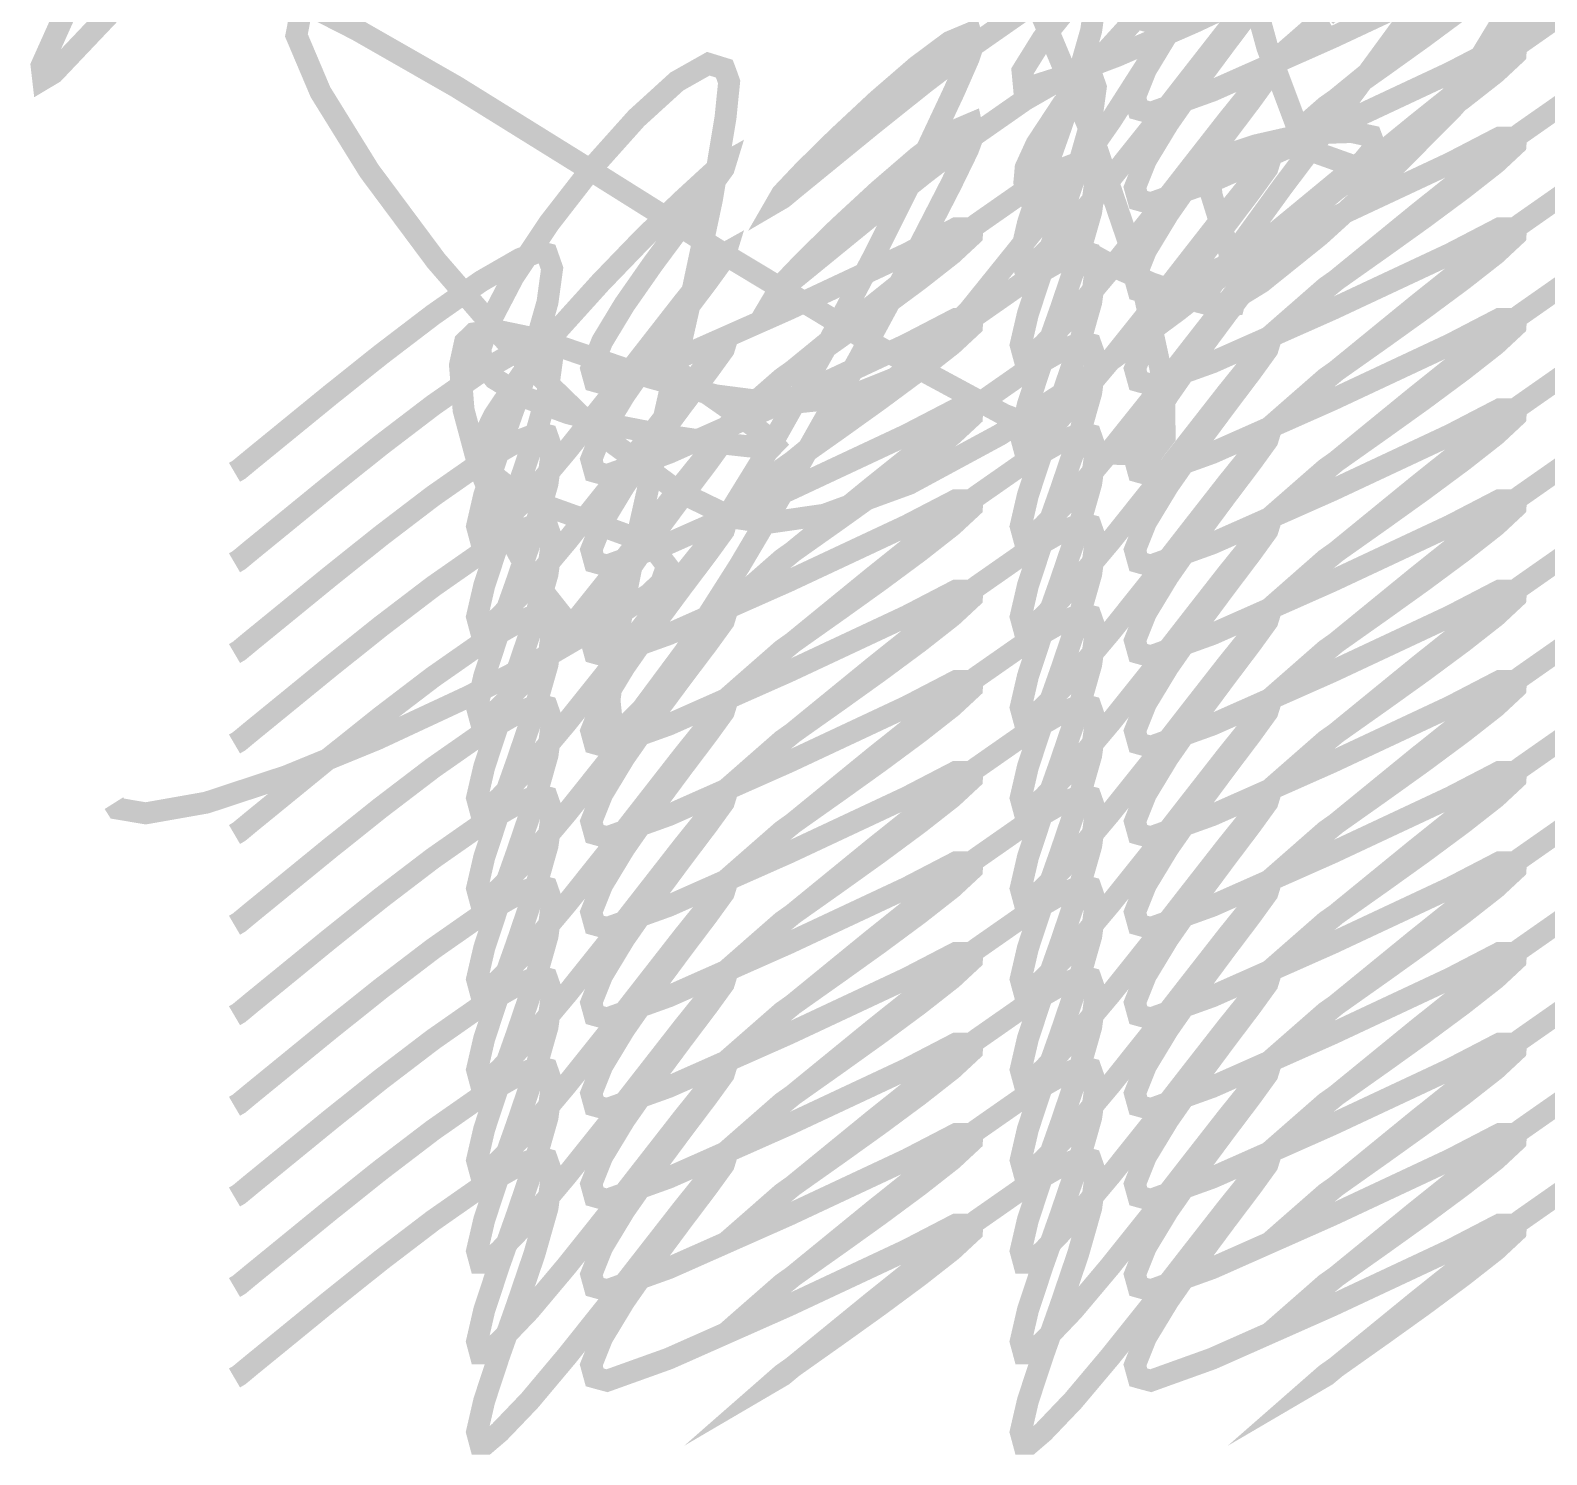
# Model space of a CAD drawing. Extents: x 0.5 to 10.7, y 0.3 to 10.6.
# Drawn here: x 9.008 to 9.968, y 0.466 to 1.369 of the extents above; entities that cross this region are included whole.
import ezdxf

# ---------------------------------------------------------------- set-up
doc = ezdxf.new("R2010")
doc.units = 0
doc.layers.get('0').update_dxf_attribs({"linetype": 'CONTINUOUS'})

msp = doc.modelspace()

# ---------------------------------------------------------------- linework, layer by layer
at = {"color": 0, "const_width": 0.013889}
for points in [[(9.76297, 1.46192), (9.79144, 1.35818), (9.80968, 1.30952), (9.81999, 1.29666), (9.82487, 1.29058), (9.85092, 1.2813), (9.88542, 1.30018), (9.92156, 1.34391), (9.95742, 1.4031)], [(9.08464, 1.40756), (9.03928, 1.35975), (9.02246, 1.34201), (9.01585, 1.33805), (9.01585, 1.33805), (9.01486, 1.34657), (9.02951, 1.37923)], [(9.8285, 1.3782), (9.82596, 1.37598), (9.82596, 1.37598), (9.82883, 1.37766)], [(9.63894, 1.40126), (9.68083, 1.30149), (9.71126, 1.2124), (9.72607, 1.14361), (9.7264, 1.11133), (9.72125, 1.1046), (9.71767, 1.09993), (9.6875, 1.1008), (9.62478, 1.12538), (9.54281, 1.16965), (9.45117, 1.22483), (9.35954, 1.28233), (9.2775, 1.33333), (9.21485, 1.36919), (9.18875, 1.38249)], [(9.79949, 1.39974), (9.74511, 1.37413), (9.69618, 1.35276), (9.65847, 1.33854), (9.64268, 1.3335), (9.63792, 1.33431), (9.63715, 1.33447), (9.63633, 1.34321), (9.64903, 1.36361), (9.67182, 1.39176)], [(9.74658, 1.39313), (9.72857, 1.3673), (9.71451, 1.34408), (9.70757, 1.32671), (9.70975, 1.31885), (9.7111, 1.31847), (9.71761, 1.31673), (9.75657, 1.33073), (9.83268, 1.36448), (9.90744, 1.39953)], [(9.8999, 1.40294), (9.84819, 1.3323), (9.80117, 1.27002), (9.76671, 1.22249), (9.75331, 1.20296), (9.75276, 1.19613), (9.75271, 1.19569), (9.76183, 1.19341), (9.7876, 1.20926), (9.82443, 1.23888), (9.86669, 1.27729), (9.90881, 1.31977), (9.9451, 1.36138), (9.96994, 1.39725)], [(9.68278, 1.39031), (9.67985, 1.36887), (9.6716, 1.33984), (9.66049, 1.30713), (9.64903, 1.27479), (9.63976, 1.24669), (9.63519, 1.22694), (9.63721, 1.21946), (9.63792, 1.21946), (9.64079, 1.21946), (9.64953, 1.22694), (9.6684, 1.24669), (9.69206, 1.27479), (9.71789, 1.30713), (9.74333, 1.33984), (9.766, 1.36887), (9.78326, 1.39031)], [(9.7111, 1.37598), (9.71761, 1.37424), (9.75657, 1.38824)], [(9.91525, 1.38314), (9.89008, 1.36448), (9.86458, 1.34619), (9.84272, 1.33073), (9.8285, 1.32069), (9.82596, 1.31847), (9.82596, 1.31847), (9.82883, 1.32015), (9.83675, 1.32671), (9.85801, 1.34408), (9.88644, 1.3673), (9.91878, 1.39313)], [(9.17925, 1.38086), (9.17632, 1.36578), (9.19157, 1.32981), (9.22244, 1.27995), (9.26481, 1.22298), (9.3144, 1.16569), (9.36697, 1.11464), (9.41829, 1.07671), (9.45231, 1.06022), (9.46419, 1.05848), (9.47542, 1.05686), (9.51069, 1.06196), (9.56446, 1.08154), (9.62201, 1.11268), (9.68007, 1.15093), (9.73519, 1.19168), (9.78396, 1.23041), (9.82303, 1.26264), (9.84239, 1.27865), (9.84901, 1.28375), (9.85206, 1.28613), (9.85965, 1.29525), (9.85715, 1.30192), (9.84494, 1.30452), (9.82644, 1.30393), (9.80501, 1.30084), (9.78401, 1.29606), (9.76699, 1.29037), (9.759, 1.28657), (9.75722, 1.28456), (9.75461, 1.28168), (9.75612, 1.26454), (9.7654, 1.2347), (9.77349, 1.20747), (9.77018, 1.1951), (9.76888, 1.19499), (9.766, 1.19482), (9.75738, 1.1964), (9.73947, 1.20112), (9.71767, 1.20882), (9.69444, 1.21908), (9.67236, 1.23139), (9.65392, 1.24544), (9.6416, 1.26069), (9.63753, 1.27289), (9.63792, 1.2768), (9.63835, 1.28196), (9.64518, 1.29688), (9.66206, 1.32254), (9.68539, 1.35135), (9.71218, 1.38091)], [(9.73785, 1.38292), (9.69249, 1.31196), (9.64649, 1.24604), (9.60254, 1.19146), (9.57428, 1.16238), (9.56358, 1.15446), (9.55528, 1.14838), (9.52567, 1.1365), (9.48438, 1.13216), (9.44189, 1.13764), (9.40033, 1.14893), (9.36182, 1.16222), (9.3285, 1.17345), (9.30257, 1.17882), (9.28879, 1.17692), (9.28614, 1.17432), (9.28315, 1.17144), (9.27994, 1.15679), (9.28222, 1.12836), (9.2915, 1.09364), (9.30615, 1.05713), (9.32465, 1.02338), (9.34549, 0.996963), (9.36708, 0.982368), (9.38379, 0.981825), (9.38792, 0.984158), (9.39486, 0.988172), (9.41183, 1.00716), (9.442, 1.0491), (9.47575, 1.1039), (9.51036, 1.16547), (9.54318, 1.22781), (9.57161, 1.28478), (9.59299, 1.3303), (9.60215, 1.35118), (9.6046, 1.35834), (9.60519, 1.36024), (9.60331, 1.36713), (9.59022, 1.36165), (9.56928, 1.34603), (9.54432, 1.32444), (9.51921, 1.301), (9.49778, 1.27989), (9.48394, 1.26525), (9.48156, 1.26112), (9.48156, 1.26112), (9.48443, 1.2628), (9.49235, 1.26937), (9.51361, 1.28673), (9.54204, 1.30995), (9.57437, 1.33577), (9.60736, 1.36095), (9.63781, 1.38222)], [(9.78131, 1.38222), (9.76525, 1.36095), (9.74658, 1.33577), (9.72857, 1.30995), (9.71451, 1.28673), (9.70757, 1.26937), (9.70975, 1.2615), (9.7111, 1.26112), (9.71761, 1.25939), (9.75657, 1.27338), (9.83268, 1.30713), (9.90744, 1.34218), (9.93858, 1.35834), (9.949, 1.35834), (9.949, 1.35834), (9.94868, 1.3539), (9.93614, 1.34218), (9.91525, 1.32579), (9.89008, 1.30713), (9.86458, 1.28885), (9.84272, 1.27338), (9.8285, 1.26335), (9.82596, 1.26112), (9.82596, 1.26112), (9.82883, 1.2628), (9.83675, 1.26937), (9.85801, 1.28673), (9.88644, 1.30995), (9.91878, 1.33577), (9.95182, 1.36095), (9.98221, 1.38222)], [(9.41168, 1.16238), (9.41124, 1.16146), (9.41401, 1.15701), (9.42269, 1.14909), (9.43539, 1.13959), (9.44971, 1.12961), (9.46332, 1.12012), (9.47385, 1.11209), (9.47894, 1.10655), (9.47689, 1.10444), (9.47624, 1.10444), (9.47288, 1.10444), (9.46289, 1.10531), (9.44, 1.10786), (9.41097, 1.1122), (9.37924, 1.11833), (9.34814, 1.12641), (9.32124, 1.13634), (9.30181, 1.14822), (9.29389, 1.15848), (9.29346, 1.16211), (9.29286, 1.1671), (9.29818, 1.18283), (9.31369, 1.21257), (9.33664, 1.24702), (9.36376, 1.28196), (9.39176, 1.31326), (9.41738, 1.33659), (9.43728, 1.34782), (9.44743, 1.34467), (9.44819, 1.34267), (9.45047, 1.33632), (9.44819, 1.3138), (9.43961, 1.26199), (9.42546, 1.19542), (9.4089, 1.12229), (9.39285, 1.05062), (9.38043, 0.988607), (9.37468, 0.94439), (9.37657, 0.92665), (9.37864, 0.926107), (9.38167, 0.925293), (9.39507, 0.938368), (9.42247, 0.975261), (9.45697, 1.02951), (9.4949, 1.09364), (9.53239, 1.16027), (9.56569, 1.22195), (9.59104, 1.27132), (9.60178, 1.2934), (9.6046, 1.301), (9.60525, 1.3029), (9.60374, 1.30984), (9.59088, 1.30436), (9.56999, 1.28874), (9.54492, 1.26714), (9.51958, 1.24371), (9.49799, 1.22255), (9.484, 1.2079), (9.48156, 1.20378), (9.48156, 1.20378), (9.48443, 1.20546), (9.49235, 1.21202), (9.51361, 1.22938), (9.54204, 1.2526), (9.57437, 1.27843), (9.60736, 1.3036), (9.63781, 1.32487), (9.66233, 1.33898), (9.67437, 1.34359), (9.67779, 1.34267), (9.67953, 1.34223), (9.68278, 1.33295), (9.67985, 1.31152), (9.6716, 1.2825), (9.66049, 1.24978), (9.64903, 1.21745), (9.63976, 1.18934), (9.63519, 1.1696), (9.63721, 1.16211), (9.63792, 1.16211), (9.64079, 1.16211), (9.64953, 1.1696), (9.6684, 1.18934), (9.69206, 1.21745), (9.71789, 1.24978), (9.74333, 1.2825), (9.766, 1.31152), (9.78326, 1.33295), (9.78982, 1.34109), (9.79264, 1.34267), (9.79264, 1.34267), (9.7915, 1.33898), (9.78131, 1.32487), (9.76525, 1.3036), (9.74658, 1.27843), (9.72857, 1.2526), (9.71451, 1.22938), (9.70757, 1.21202), (9.70975, 1.20416), (9.7111, 1.20378), (9.71761, 1.20204), (9.75657, 1.21604), (9.83268, 1.24978), (9.90744, 1.28483), (9.93858, 1.301), (9.949, 1.301), (9.949, 1.301), (9.94868, 1.29655), (9.93614, 1.28483), (9.91525, 1.26845), (9.89008, 1.24978), (9.86458, 1.2315), (9.84272, 1.21604), (9.8285, 1.206), (9.82596, 1.20378), (9.82596, 1.20378), (9.82883, 1.20546), (9.83675, 1.21202), (9.85801, 1.22938), (9.88644, 1.2526), (9.91878, 1.27843), (9.95182, 1.3036), (9.98221, 1.32487)], [(9.06071, 0.879178), (9.06287, 0.87576), (9.08083, 0.872721), (9.11925, 0.879503), (9.17003, 0.896268), (9.22743, 0.91976), (9.28549, 0.946832), (9.33832, 0.974229), (9.38021, 0.998643), (9.39963, 1.01156), (9.40517, 1.01682), (9.4075, 1.01915), (9.41118, 1.02957), (9.4031, 1.04015), (9.38499, 1.04937), (9.36122, 1.05805), (9.33594, 1.06711), (9.31337, 1.07731), (9.29779, 1.08957), (9.29292, 1.10113), (9.29346, 1.1046), (9.29428, 1.10992), (9.30165, 1.12495), (9.31896, 1.15072), (9.34233, 1.17958), (9.36893, 1.20904), (9.39572, 1.23682), (9.41986, 1.26031), (9.43832, 1.27729), (9.44547, 1.28364), (9.44819, 1.28516), (9.44819, 1.28516), (9.44706, 1.28147), (9.43685, 1.26736), (9.42079, 1.24609), (9.40213, 1.22092), (9.38411, 1.1951), (9.37007, 1.17188), (9.36313, 1.15451), (9.36529, 1.14665), (9.36664, 1.14627), (9.37315, 1.14453), (9.41217, 1.15853), (9.48828, 1.19228), (9.56304, 1.22732), (9.59418, 1.24349), (9.6046, 1.24349), (9.6046, 1.24349), (9.60428, 1.23904), (9.59169, 1.22732), (9.57081, 1.21094), (9.54562, 1.19228), (9.52012, 1.17399), (9.49826, 1.15853), (9.4841, 1.14849), (9.48156, 1.14627), (9.48156, 1.14627), (9.48443, 1.14795), (9.49235, 1.15451), (9.51361, 1.17188), (9.54204, 1.1951), (9.57437, 1.22092), (9.60736, 1.24609), (9.63781, 1.26736), (9.66233, 1.28147), (9.67437, 1.28608), (9.67779, 1.28516), (9.67953, 1.28472), (9.68278, 1.27544), (9.67985, 1.25402), (9.6716, 1.22499), (9.66049, 1.19228), (9.64903, 1.15994), (9.63976, 1.13184), (9.63519, 1.11209), (9.63721, 1.1046), (9.63792, 1.1046), (9.64079, 1.1046), (9.64953, 1.11209), (9.6684, 1.13184), (9.69206, 1.15994), (9.71789, 1.19228), (9.74333, 1.22499), (9.766, 1.25402), (9.78326, 1.27544), (9.78982, 1.28358), (9.79264, 1.28516), (9.79264, 1.28516), (9.7915, 1.28147), (9.78131, 1.26736), (9.76525, 1.24609), (9.74658, 1.22092), (9.72857, 1.1951), (9.71451, 1.17188), (9.70757, 1.15451), (9.70975, 1.14665), (9.7111, 1.14627), (9.71761, 1.14453), (9.75657, 1.15853), (9.83268, 1.19228), (9.90744, 1.22732), (9.93858, 1.24349), (9.949, 1.24349), (9.949, 1.24349), (9.94868, 1.23904), (9.93614, 1.22732), (9.91525, 1.21094), (9.89008, 1.19228), (9.86458, 1.17399), (9.84272, 1.15853), (9.8285, 1.14849), (9.82596, 1.14627), (9.82596, 1.14627), (9.82883, 1.14795), (9.83675, 1.15451), (9.85801, 1.17188), (9.88644, 1.1951), (9.91878, 1.22092), (9.95182, 1.24609), (9.98221, 1.26736)], [(9.1371, 1.08887), (9.13997, 1.09055), (9.14789, 1.09711), (9.16917, 1.11448), (9.1976, 1.1377), (9.22993, 1.16352), (9.26292, 1.18869), (9.29335, 1.20996), (9.31788, 1.22407), (9.32992, 1.22868), (9.33333, 1.22776), (9.33507, 1.22732), (9.33832, 1.21804), (9.33539, 1.19662), (9.32715, 1.16759), (9.31603, 1.13487), (9.30458, 1.10254), (9.29531, 1.07444), (9.29075, 1.05469), (9.29275, 1.0472), (9.29346, 1.0472), (9.29633, 1.0472), (9.30507, 1.05469), (9.324, 1.07444), (9.3476, 1.10254), (9.37343, 1.13487), (9.39893, 1.16759), (9.42156, 1.19662), (9.43881, 1.21804), (9.44536, 1.22618), (9.44819, 1.22776), (9.44819, 1.22776), (9.44706, 1.22407), (9.43685, 1.20996), (9.42079, 1.18869), (9.40213, 1.16352), (9.38411, 1.1377), (9.37007, 1.11448), (9.36313, 1.09711), (9.36529, 1.08925), (9.36664, 1.08887), (9.37315, 1.08713), (9.41217, 1.10113), (9.48828, 1.13487), (9.56304, 1.16992), (9.59418, 1.18609), (9.6046, 1.18609), (9.6046, 1.18609), (9.60428, 1.18164), (9.59169, 1.16992), (9.57081, 1.15354), (9.54562, 1.13487), (9.52012, 1.11659), (9.49826, 1.10113), (9.4841, 1.09109), (9.48156, 1.08887), (9.48156, 1.08887), (9.48443, 1.09055), (9.49235, 1.09711), (9.51361, 1.11448), (9.54204, 1.1377), (9.57437, 1.16352), (9.60736, 1.18869), (9.63781, 1.20996), (9.66233, 1.22407), (9.67437, 1.22868), (9.67779, 1.22776), (9.67953, 1.22732), (9.68278, 1.21804), (9.67985, 1.19662), (9.6716, 1.16759), (9.66049, 1.13487), (9.64903, 1.10254), (9.63976, 1.07444), (9.63519, 1.05469), (9.63721, 1.0472), (9.63792, 1.0472), (9.64079, 1.0472), (9.64953, 1.05469), (9.6684, 1.07444), (9.69206, 1.10254), (9.71789, 1.13487), (9.74333, 1.16759), (9.766, 1.19662), (9.78326, 1.21804), (9.78982, 1.22618), (9.79264, 1.22776), (9.79264, 1.22776), (9.7915, 1.22407), (9.78131, 1.20996), (9.76525, 1.18869), (9.74658, 1.16352), (9.72857, 1.1377), (9.71451, 1.11448), (9.70757, 1.09711), (9.70975, 1.08925), (9.7111, 1.08887), (9.71761, 1.08713), (9.75657, 1.10113), (9.83268, 1.13487), (9.90744, 1.16992), (9.93858, 1.18609), (9.949, 1.18609), (9.949, 1.18609), (9.94868, 1.18164), (9.93614, 1.16992), (9.91525, 1.15354), (9.89008, 1.13487), (9.86458, 1.11659), (9.84272, 1.10113), (9.8285, 1.09109), (9.82596, 1.08887), (9.82596, 1.08887), (9.82883, 1.09055), (9.83675, 1.09711), (9.85801, 1.11448), (9.88644, 1.1377), (9.91878, 1.16352), (9.95182, 1.18869), (9.98221, 1.20996)], [(9.1371, 1.03152), (9.13997, 1.0332), (9.14789, 1.03977), (9.16917, 1.05713), (9.1976, 1.08035), (9.22993, 1.10617), (9.26292, 1.13135), (9.29335, 1.15262), (9.31788, 1.16672), (9.32992, 1.17133), (9.33333, 1.17041), (9.33507, 1.16998), (9.33832, 1.1607), (9.33539, 1.13927), (9.32715, 1.11024), (9.31603, 1.07753), (9.30458, 1.04519), (9.29531, 1.01709), (9.29075, 0.997342), (9.29275, 0.989854), (9.29346, 0.989854), (9.29633, 0.989854), (9.30507, 0.997342), (9.324, 1.01709), (9.3476, 1.04519), (9.37343, 1.07753), (9.39893, 1.11024), (9.42156, 1.13927), (9.43881, 1.1607), (9.44536, 1.16884), (9.44819, 1.17041), (9.44819, 1.17041), (9.44706, 1.16672), (9.43685, 1.15262), (9.42079, 1.13135), (9.40213, 1.10617), (9.38411, 1.08035), (9.37007, 1.05713), (9.36313, 1.03977), (9.36529, 1.0319), (9.36664, 1.03152), (9.37315, 1.02978), (9.41217, 1.04378), (9.48828, 1.07753), (9.56304, 1.11258), (9.59418, 1.12874), (9.6046, 1.12874), (9.6046, 1.12874), (9.60428, 1.12429), (9.59169, 1.11258), (9.57081, 1.09619), (9.54562, 1.07753), (9.52012, 1.05924), (9.49826, 1.04378), (9.4841, 1.03375), (9.48156, 1.03152), (9.48156, 1.03152), (9.48443, 1.0332), (9.49235, 1.03977), (9.51361, 1.05713), (9.54204, 1.08035), (9.57437, 1.10617), (9.60736, 1.13135), (9.63781, 1.15262), (9.66233, 1.16672), (9.67437, 1.17133), (9.67779, 1.17041), (9.67953, 1.16998), (9.68278, 1.1607), (9.67985, 1.13927), (9.6716, 1.11024), (9.66049, 1.07753), (9.64903, 1.04519), (9.63976, 1.01709), (9.63519, 0.997342), (9.63721, 0.989854), (9.63792, 0.989854), (9.64079, 0.989854), (9.64953, 0.997342), (9.6684, 1.01709), (9.69206, 1.04519), (9.71789, 1.07753), (9.74333, 1.11024), (9.766, 1.13927), (9.78326, 1.1607), (9.78982, 1.16884), (9.79264, 1.17041), (9.79264, 1.17041), (9.7915, 1.16672), (9.78131, 1.15262), (9.76525, 1.13135), (9.74658, 1.10617), (9.72857, 1.08035), (9.71451, 1.05713), (9.70757, 1.03977), (9.70975, 1.0319), (9.7111, 1.03152), (9.71761, 1.02978), (9.75657, 1.04378), (9.83268, 1.07753), (9.90744, 1.11258), (9.93858, 1.12874), (9.949, 1.12874), (9.949, 1.12874), (9.94868, 1.12429), (9.93614, 1.11258), (9.91525, 1.09619), (9.89008, 1.07753), (9.86458, 1.05924), (9.84272, 1.04378), (9.8285, 1.03375), (9.82596, 1.03152), (9.82596, 1.03152), (9.82883, 1.0332), (9.83675, 1.03977), (9.85801, 1.05713), (9.88644, 1.08035), (9.91878, 1.10617), (9.95182, 1.13135), (9.98221, 1.15262)], [(9.1371, 0.974012), (9.13997, 0.975694), (9.14789, 0.98226), (9.16917, 0.999621), (9.1976, 1.02284), (9.22993, 1.04867), (9.26292, 1.07384), (9.29335, 1.09511), (9.31788, 1.10921), (9.32992, 1.11382), (9.33333, 1.1129), (9.33507, 1.11247), (9.33832, 1.10319), (9.33539, 1.08176), (9.32715, 1.05273), (9.31603, 1.02002), (9.30458, 0.987685), (9.29531, 0.959581), (9.29075, 0.939833), (9.29275, 0.932346), (9.29346, 0.932346), (9.29633, 0.932346), (9.30507, 0.939833), (9.324, 0.959581), (9.3476, 0.987685), (9.37343, 1.02002), (9.39893, 1.05273), (9.42156, 1.08176), (9.43881, 1.10319), (9.44536, 1.11133), (9.44819, 1.1129), (9.44819, 1.1129), (9.44706, 1.10921), (9.43685, 1.09511), (9.42079, 1.07384), (9.40213, 1.04867), (9.38411, 1.02284), (9.37007, 0.999621), (9.36313, 0.98226), (9.36529, 0.974393), (9.36664, 0.974012), (9.37315, 0.972276), (9.41217, 0.986274), (9.48828, 1.02002), (9.56304, 1.05507), (9.59418, 1.07123), (9.6046, 1.07123), (9.6046, 1.07123), (9.60428, 1.06679), (9.59169, 1.05507), (9.57081, 1.03868), (9.54562, 1.02002), (9.52012, 1.00174), (9.49826, 0.986274), (9.4841, 0.976238), (9.48156, 0.974012), (9.48156, 0.974012), (9.48443, 0.975694), (9.49235, 0.98226), (9.51361, 0.999621), (9.54204, 1.02284), (9.57437, 1.04867), (9.60736, 1.07384), (9.63781, 1.09511), (9.66233, 1.10921), (9.67437, 1.11382), (9.67779, 1.1129), (9.67953, 1.11247), (9.68278, 1.10319), (9.67985, 1.08176), (9.6716, 1.05273), (9.66049, 1.02002), (9.64903, 0.987685), (9.63976, 0.959581), (9.63519, 0.939833), (9.63721, 0.932346), (9.63792, 0.932346), (9.64079, 0.932346), (9.64953, 0.939833), (9.6684, 0.959581), (9.69206, 0.987685), (9.71789, 1.02002), (9.74333, 1.05273), (9.766, 1.08176), (9.78326, 1.10319), (9.78982, 1.11133), (9.79264, 1.1129), (9.79264, 1.1129), (9.7915, 1.10921), (9.78131, 1.09511), (9.76525, 1.07384), (9.74658, 1.04867), (9.72857, 1.02284), (9.71451, 0.999621), (9.70757, 0.98226), (9.70975, 0.974393), (9.7111, 0.974012), (9.71761, 0.972276), (9.75657, 0.986274), (9.83268, 1.02002), (9.90744, 1.05507), (9.93858, 1.07123), (9.949, 1.07123), (9.949, 1.07123), (9.94868, 1.06679), (9.93614, 1.05507), (9.91525, 1.03868), (9.89008, 1.02002), (9.86458, 1.00174), (9.84272, 0.986274), (9.8285, 0.976238), (9.82596, 0.974012), (9.82596, 0.974012), (9.82883, 0.975694), (9.83675, 0.98226), (9.85801, 0.999621), (9.88644, 1.02284), (9.91878, 1.04867), (9.95182, 1.07384), (9.98221, 1.09511)], [(9.1371, 0.916667), (9.13997, 0.918349), (9.14789, 0.924914), (9.16917, 0.942275), (9.1976, 0.965494), (9.22993, 0.991319), (9.26292, 1.01649), (9.29335, 1.03776), (9.31788, 1.05187), (9.32992, 1.05648), (9.33333, 1.05556), (9.33507, 1.05512), (9.33832, 1.04584), (9.33539, 1.02441), (9.32715, 0.995389), (9.31603, 0.962674), (9.30458, 0.930339), (9.29531, 0.902235), (9.29075, 0.882488), (9.29275, 0.875), (9.29346, 0.875), (9.29633, 0.875), (9.30507, 0.882488), (9.324, 0.902235), (9.3476, 0.930339), (9.37343, 0.962674), (9.39893, 0.995389), (9.42156, 1.02441), (9.43881, 1.04584), (9.44536, 1.05398), (9.44819, 1.05556), (9.44819, 1.05556), (9.44706, 1.05187), (9.43685, 1.03776), (9.42079, 1.01649), (9.40213, 0.991319), (9.38411, 0.965494), (9.37007, 0.942275), (9.36313, 0.924914), (9.36529, 0.917046), (9.36664, 0.916667), (9.37315, 0.914931), (9.41217, 0.928928), (9.48828, 0.962674), (9.56304, 0.997721), (9.59418, 1.01389), (9.6046, 1.01389), (9.6046, 1.01389), (9.60428, 1.00944), (9.59169, 0.997721), (9.57081, 0.981338), (9.54562, 0.962674), (9.52012, 0.94439), (9.49826, 0.928928), (9.4841, 0.918892), (9.48156, 0.916667), (9.48156, 0.916667), (9.48443, 0.918349), (9.49235, 0.924914), (9.51361, 0.942275), (9.54204, 0.965494), (9.57437, 0.991319), (9.60736, 1.01649), (9.63781, 1.03776), (9.66233, 1.05187), (9.67437, 1.05648), (9.67779, 1.05556), (9.67953, 1.05512), (9.68278, 1.04584), (9.67985, 1.02441), (9.6716, 0.995389), (9.66049, 0.962674), (9.64903, 0.930339), (9.63976, 0.902235), (9.63519, 0.882488), (9.63721, 0.875), (9.63792, 0.875), (9.64079, 0.875), (9.64953, 0.882488), (9.6684, 0.902235), (9.69206, 0.930339), (9.71789, 0.962674), (9.74333, 0.995389), (9.766, 1.02441), (9.78326, 1.04584), (9.78982, 1.05398), (9.79264, 1.05556), (9.79264, 1.05556), (9.7915, 1.05187), (9.78131, 1.03776), (9.76525, 1.01649), (9.74658, 0.991319), (9.72857, 0.965494), (9.71451, 0.942275), (9.70757, 0.924914), (9.70975, 0.917046), (9.7111, 0.916667), (9.71761, 0.914931), (9.75657, 0.928928), (9.83268, 0.962674), (9.90744, 0.997721), (9.93858, 1.01389), (9.949, 1.01389), (9.949, 1.01389), (9.94868, 1.00944), (9.93614, 0.997721), (9.91525, 0.981338), (9.89008, 0.962674), (9.86458, 0.94439), (9.84272, 0.928928), (9.8285, 0.918892), (9.82596, 0.916667), (9.82596, 0.916667), (9.82883, 0.918349), (9.83675, 0.924914), (9.85801, 0.942275), (9.88644, 0.965494), (9.91878, 0.991319), (9.95182, 1.01649), (9.98221, 1.03776)], [(9.1371, 0.859321), (9.13997, 0.861003), (9.14789, 0.867567), (9.16917, 0.884928), (9.1976, 0.908149), (9.22993, 0.933974), (9.26292, 0.959147), (9.29335, 0.980414), (9.31788, 0.994521), (9.32992, 0.999132), (9.33333, 0.99821), (9.33507, 0.997775), (9.33832, 0.988499), (9.33539, 0.967068), (9.32715, 0.938043), (9.31603, 0.905328), (9.30458, 0.872993), (9.29531, 0.844889), (9.29075, 0.825142), (9.29275, 0.817654), (9.29346, 0.817654), (9.29633, 0.817654), (9.30507, 0.825142), (9.324, 0.844889), (9.3476, 0.872993), (9.37343, 0.905328), (9.39893, 0.938043), (9.42156, 0.967068), (9.43881, 0.988499), (9.44536, 0.996636), (9.44819, 0.99821), (9.44819, 0.99821), (9.44706, 0.994521), (9.43685, 0.980414), (9.42079, 0.959147), (9.40213, 0.933974), (9.38411, 0.908149), (9.37007, 0.884928), (9.36313, 0.867567), (9.36529, 0.8597), (9.36664, 0.859321), (9.37315, 0.857585), (9.41217, 0.871582), (9.48828, 0.905328), (9.56304, 0.940375), (9.59418, 0.956543), (9.6046, 0.956543), (9.6046, 0.956543), (9.60428, 0.952094), (9.59169, 0.940375), (9.57081, 0.92399), (9.54562, 0.905328), (9.52012, 0.887044), (9.49826, 0.871582), (9.4841, 0.861546), (9.48156, 0.859321), (9.48156, 0.859321), (9.48443, 0.861003), (9.49235, 0.867567), (9.51361, 0.884928), (9.54204, 0.908149), (9.57437, 0.933974), (9.60736, 0.959147), (9.63781, 0.980414), (9.66233, 0.994521), (9.67437, 0.999132), (9.67779, 0.99821), (9.67953, 0.997775), (9.68278, 0.988499), (9.67985, 0.967068), (9.6716, 0.938043), (9.66049, 0.905328), (9.64903, 0.872993), (9.63976, 0.844889), (9.63519, 0.825142), (9.63721, 0.817654), (9.63792, 0.817654), (9.64079, 0.817654), (9.64953, 0.825142), (9.6684, 0.844889), (9.69206, 0.872993), (9.71789, 0.905328), (9.74333, 0.938043), (9.766, 0.967068), (9.78326, 0.988499), (9.78982, 0.996636), (9.79264, 0.99821), (9.79264, 0.99821), (9.7915, 0.994521), (9.78131, 0.980414), (9.76525, 0.959147), (9.74658, 0.933974), (9.72857, 0.908149), (9.71451, 0.884928), (9.70757, 0.867567), (9.70975, 0.8597), (9.7111, 0.859321), (9.71761, 0.857585), (9.75657, 0.871582), (9.83268, 0.905328), (9.90744, 0.940375), (9.93858, 0.956543), (9.949, 0.956543), (9.949, 0.956543), (9.94868, 0.952094), (9.93614, 0.940375), (9.91525, 0.92399), (9.89008, 0.905328), (9.86458, 0.887044), (9.84272, 0.871582), (9.8285, 0.861546), (9.82596, 0.859321), (9.82596, 0.859321), (9.82883, 0.861003), (9.83675, 0.867567), (9.85801, 0.884928), (9.88644, 0.908149), (9.91878, 0.933974), (9.95182, 0.959147), (9.98221, 0.980414)], [(9.1371, 0.801812), (9.13997, 0.803494), (9.14789, 0.810058), (9.16917, 0.827419), (9.1976, 0.85064), (9.22993, 0.876465), (9.26292, 0.901639), (9.29335, 0.922906), (9.31788, 0.937011), (9.32992, 0.941624), (9.33333, 0.940701), (9.33507, 0.940267), (9.33832, 0.93099), (9.33539, 0.90956), (9.32715, 0.880533), (9.31603, 0.847819), (9.30458, 0.815483), (9.29531, 0.787381), (9.29075, 0.767632), (9.29275, 0.760146), (9.29346, 0.760146), (9.29633, 0.760146), (9.30507, 0.767632), (9.324, 0.787381), (9.3476, 0.815483), (9.37343, 0.847819), (9.39893, 0.880533), (9.42156, 0.90956), (9.43881, 0.93099), (9.44536, 0.939128), (9.44819, 0.940701), (9.44819, 0.940701), (9.44706, 0.937011), (9.43685, 0.922906), (9.42079, 0.901639), (9.40213, 0.876465), (9.38411, 0.85064), (9.37007, 0.827419), (9.36313, 0.810058), (9.36529, 0.802192), (9.36664, 0.801812), (9.37315, 0.800076), (9.41217, 0.814074), (9.48828, 0.847819), (9.56304, 0.882867), (9.59418, 0.899035), (9.6046, 0.899035), (9.6046, 0.899035), (9.60428, 0.894586), (9.59169, 0.882867), (9.57081, 0.866482), (9.54562, 0.847819), (9.52012, 0.829536), (9.49826, 0.814074), (9.4841, 0.804036), (9.48156, 0.801812), (9.48156, 0.801812), (9.48443, 0.803494), (9.49235, 0.810058), (9.51361, 0.827419), (9.54204, 0.85064), (9.57437, 0.876465), (9.60736, 0.901639), (9.63781, 0.922906), (9.66233, 0.937011), (9.67437, 0.941624), (9.67779, 0.940701), (9.67953, 0.940267), (9.68278, 0.93099), (9.67985, 0.90956), (9.6716, 0.880533), (9.66049, 0.847819), (9.64903, 0.815483), (9.63976, 0.787381), (9.63519, 0.767632), (9.63721, 0.760146), (9.63792, 0.760146), (9.64079, 0.760146), (9.64953, 0.767632), (9.6684, 0.787381), (9.69206, 0.815483), (9.71789, 0.847819), (9.74333, 0.880533), (9.766, 0.90956), (9.78326, 0.93099), (9.78982, 0.939128), (9.79264, 0.940701), (9.79264, 0.940701), (9.7915, 0.937011), (9.78131, 0.922906), (9.76525, 0.901639), (9.74658, 0.876465), (9.72857, 0.85064), (9.71451, 0.827419), (9.70757, 0.810058), (9.70975, 0.802192), (9.7111, 0.801812), (9.71761, 0.800076), (9.75657, 0.814074), (9.83268, 0.847819), (9.90744, 0.882867), (9.93858, 0.899035), (9.949, 0.899035), (9.949, 0.899035), (9.94868, 0.894586), (9.93614, 0.882867), (9.91525, 0.866482), (9.89008, 0.847819), (9.86458, 0.829536), (9.84272, 0.814074), (9.8285, 0.804036), (9.82596, 0.801812), (9.82596, 0.801812), (9.82883, 0.803494), (9.83675, 0.810058), (9.85801, 0.827419), (9.88644, 0.85064), (9.91878, 0.876465), (9.95182, 0.901639), (9.98221, 0.922906)], [(9.1371, 0.744467), (9.13997, 0.746149), (9.14789, 0.752713), (9.16917, 0.770074), (9.1976, 0.793294), (9.22993, 0.819119), (9.26292, 0.844293), (9.29335, 0.86556), (9.31788, 0.879665), (9.32992, 0.884278), (9.33333, 0.883356), (9.33507, 0.882921), (9.33832, 0.873643), (9.33539, 0.852214), (9.32715, 0.823188), (9.31603, 0.790474), (9.30458, 0.758137), (9.29531, 0.730035), (9.29075, 0.710286), (9.29275, 0.7028), (9.29346, 0.7028), (9.29633, 0.7028), (9.30507, 0.710286), (9.324, 0.730035), (9.3476, 0.758137), (9.37343, 0.790474), (9.39893, 0.823188), (9.42156, 0.852214), (9.43881, 0.873643), (9.44536, 0.881782), (9.44819, 0.883356), (9.44819, 0.883356), (9.44706, 0.879665), (9.43685, 0.86556), (9.42079, 0.844293), (9.40213, 0.819119), (9.38411, 0.793294), (9.37007, 0.770074), (9.36313, 0.752713), (9.36529, 0.744846), (9.36664, 0.744467), (9.37315, 0.742731), (9.41217, 0.756728), (9.48828, 0.790474), (9.56304, 0.825521), (9.59418, 0.841689), (9.6046, 0.841689), (9.6046, 0.841689), (9.60428, 0.83724), (9.59169, 0.825521), (9.57081, 0.809136), (9.54562, 0.790474), (9.52012, 0.77219), (9.49826, 0.756728), (9.4841, 0.74669), (9.48156, 0.744467), (9.48156, 0.744467), (9.48443, 0.746149), (9.49235, 0.752713), (9.51361, 0.770074), (9.54204, 0.793294), (9.57437, 0.819119), (9.60736, 0.844293), (9.63781, 0.86556), (9.66233, 0.879665), (9.67437, 0.884278), (9.67779, 0.883356), (9.67953, 0.882921), (9.68278, 0.873643), (9.67985, 0.852214), (9.6716, 0.823188), (9.66049, 0.790474), (9.64903, 0.758137), (9.63976, 0.730035), (9.63519, 0.710286), (9.63721, 0.7028), (9.63792, 0.7028), (9.64079, 0.7028), (9.64953, 0.710286), (9.6684, 0.730035), (9.69206, 0.758137), (9.71789, 0.790474), (9.74333, 0.823188), (9.766, 0.852214), (9.78326, 0.873643), (9.78982, 0.881782), (9.79264, 0.883356), (9.79264, 0.883356), (9.7915, 0.879665), (9.78131, 0.86556), (9.76525, 0.844293), (9.74658, 0.819119), (9.72857, 0.793294), (9.71451, 0.770074), (9.70757, 0.752713), (9.70975, 0.744846), (9.7111, 0.744467), (9.71761, 0.742731), (9.75657, 0.756728), (9.83268, 0.790474), (9.90744, 0.825521), (9.93858, 0.841689), (9.949, 0.841689), (9.949, 0.841689), (9.94868, 0.83724), (9.93614, 0.825521), (9.91525, 0.809136), (9.89008, 0.790474), (9.86458, 0.77219), (9.84272, 0.756728), (9.8285, 0.74669), (9.82596, 0.744467), (9.82596, 0.744467), (9.82883, 0.746149), (9.83675, 0.752713), (9.85801, 0.770074), (9.88644, 0.793294), (9.91878, 0.819119), (9.95182, 0.844293), (9.98221, 0.86556)], [(9.1371, 0.687067), (9.13997, 0.688747), (9.14789, 0.695313), (9.16917, 0.712674), (9.1976, 0.735894), (9.22993, 0.761719), (9.26292, 0.786893), (9.29335, 0.80816), (9.31788, 0.822265), (9.32992, 0.826878), (9.33333, 0.825956), (9.33507, 0.825521), (9.33832, 0.816243), (9.33539, 0.794814), (9.32715, 0.765788), (9.31603, 0.733074), (9.30458, 0.700737), (9.29531, 0.672635), (9.29075, 0.652886), (9.29275, 0.6454), (9.29346, 0.6454), (9.29633, 0.6454), (9.30507, 0.652886), (9.324, 0.672635), (9.3476, 0.700737), (9.37343, 0.733074), (9.39893, 0.765788), (9.42156, 0.794814), (9.43881, 0.816243), (9.44536, 0.824382), (9.44819, 0.825956), (9.44819, 0.825956), (9.44706, 0.822265), (9.43685, 0.80816), (9.42079, 0.786893), (9.40213, 0.761719), (9.38411, 0.735894), (9.37007, 0.712674), (9.36313, 0.695313), (9.36529, 0.687446), (9.36664, 0.687067), (9.37315, 0.685331), (9.41217, 0.699328), (9.48828, 0.733074), (9.56304, 0.768121), (9.59418, 0.784289), (9.6046, 0.784289), (9.6046, 0.784289), (9.60428, 0.779839), (9.59169, 0.768121), (9.57081, 0.751736), (9.54562, 0.733074), (9.52012, 0.714789), (9.49826, 0.699328), (9.4841, 0.68929), (9.48156, 0.687067), (9.48156, 0.687067), (9.48443, 0.688747), (9.49235, 0.695313), (9.51361, 0.712674), (9.54204, 0.735894), (9.57437, 0.761719), (9.60736, 0.786893), (9.63781, 0.80816), (9.66233, 0.822265), (9.67437, 0.826878), (9.67779, 0.825956), (9.67953, 0.825521), (9.68278, 0.816243), (9.67985, 0.794814), (9.6716, 0.765788), (9.66049, 0.733074), (9.64903, 0.700737), (9.63976, 0.672635), (9.63519, 0.652886), (9.63721, 0.6454), (9.63792, 0.6454), (9.64079, 0.6454), (9.64953, 0.652886), (9.6684, 0.672635), (9.69206, 0.700737), (9.71789, 0.733074), (9.74333, 0.765788), (9.766, 0.794814), (9.78326, 0.816243), (9.78982, 0.824382), (9.79264, 0.825956), (9.79264, 0.825956), (9.7915, 0.822265), (9.78131, 0.80816), (9.76525, 0.786893), (9.74658, 0.761719), (9.72857, 0.735894), (9.71451, 0.712674), (9.70757, 0.695313), (9.70975, 0.687446), (9.7111, 0.687067), (9.71761, 0.685331), (9.75657, 0.699328), (9.83268, 0.733074), (9.90744, 0.768121), (9.93858, 0.784289), (9.949, 0.784289), (9.949, 0.784289), (9.94868, 0.779839), (9.93614, 0.768121), (9.91525, 0.751736), (9.89008, 0.733074), (9.86458, 0.714789), (9.84272, 0.699328), (9.8285, 0.68929), (9.82596, 0.687067), (9.82596, 0.687067), (9.82883, 0.688747), (9.83675, 0.695313), (9.85801, 0.712674), (9.88644, 0.735894), (9.91878, 0.761719), (9.95182, 0.786893), (9.98221, 0.80816)], [(9.1371, 0.629557), (9.13997, 0.631239), (9.14789, 0.637804), (9.16917, 0.655165), (9.1976, 0.678386), (9.22993, 0.70421), (9.26292, 0.729383), (9.29335, 0.750651), (9.31788, 0.764757), (9.32992, 0.769368), (9.33333, 0.768446), (9.33507, 0.768013), (9.33832, 0.758735), (9.33539, 0.737304), (9.32715, 0.708279), (9.31603, 0.675564), (9.30458, 0.643229), (9.29531, 0.615126), (9.29075, 0.595378), (9.29275, 0.58789), (9.29346, 0.58789), (9.29633, 0.58789), (9.30507, 0.595378), (9.324, 0.615126), (9.3476, 0.643229), (9.37343, 0.675564), (9.39893, 0.708279), (9.42156, 0.737304), (9.43881, 0.758735), (9.44536, 0.766872), (9.44819, 0.768446), (9.44819, 0.768446), (9.44706, 0.764757), (9.43685, 0.750651), (9.42079, 0.729383), (9.40213, 0.70421), (9.38411, 0.678386), (9.37007, 0.655165), (9.36313, 0.637804), (9.36529, 0.629937), (9.36664, 0.629557), (9.37315, 0.627821), (9.41217, 0.641818), (9.48828, 0.675564), (9.56304, 0.710613), (9.59418, 0.726779), (9.6046, 0.726779), (9.6046, 0.726779), (9.60428, 0.722331), (9.59169, 0.710613), (9.57081, 0.694228), (9.54562, 0.675564), (9.52012, 0.657281), (9.49826, 0.641818), (9.4841, 0.631782), (9.48156, 0.629557), (9.48156, 0.629557), (9.48443, 0.631239), (9.49235, 0.637804), (9.51361, 0.655165), (9.54204, 0.678386), (9.57437, 0.70421), (9.60736, 0.729383), (9.63781, 0.750651), (9.66233, 0.764757), (9.67437, 0.769368), (9.67779, 0.768446), (9.67953, 0.768013), (9.68278, 0.758735), (9.67985, 0.737304), (9.6716, 0.708279), (9.66049, 0.675564), (9.64903, 0.643229), (9.63976, 0.615126), (9.63519, 0.595378), (9.63721, 0.58789), (9.63792, 0.58789), (9.64079, 0.58789), (9.64953, 0.595378), (9.6684, 0.615126), (9.69206, 0.643229), (9.71789, 0.675564), (9.74333, 0.708279), (9.766, 0.737304), (9.78326, 0.758735), (9.78982, 0.766872), (9.79264, 0.768446), (9.79264, 0.768446), (9.7915, 0.764757), (9.78131, 0.750651), (9.76525, 0.729383), (9.74658, 0.70421), (9.72857, 0.678386), (9.71451, 0.655165), (9.70757, 0.637804), (9.70975, 0.629937), (9.7111, 0.629557), (9.71761, 0.627821), (9.75657, 0.641818), (9.83268, 0.675564), (9.90744, 0.710613), (9.93858, 0.726779), (9.949, 0.726779), (9.949, 0.726779), (9.94868, 0.722331), (9.93614, 0.710613), (9.91525, 0.694228), (9.89008, 0.675564), (9.86458, 0.657281), (9.84272, 0.641818), (9.8285, 0.631782), (9.82596, 0.629557), (9.82596, 0.629557), (9.82883, 0.631239), (9.83675, 0.637804), (9.85801, 0.655165), (9.88644, 0.678386), (9.91878, 0.70421), (9.95182, 0.729383), (9.98221, 0.750651)], [(9.1371, 0.572211), (9.13997, 0.573893), (9.14789, 0.580458), (9.16917, 0.597819), (9.1976, 0.621039), (9.22993, 0.646864), (9.26292, 0.672038), (9.29335, 0.693306), (9.31788, 0.707411), (9.32992, 0.712022), (9.33333, 0.7111), (9.33507, 0.710667), (9.33832, 0.701389), (9.33539, 0.679958), (9.32715, 0.650933), (9.31603, 0.618218), (9.30458, 0.585883), (9.29531, 0.557781), (9.29075, 0.538032), (9.29275, 0.530544), (9.29346, 0.530544), (9.29633, 0.530544), (9.30507, 0.538032), (9.324, 0.557781), (9.3476, 0.585883), (9.37343, 0.618218), (9.39893, 0.650933), (9.42156, 0.679958), (9.43881, 0.701389), (9.44536, 0.709526), (9.44819, 0.7111), (9.44819, 0.7111), (9.44706, 0.707411), (9.43685, 0.693306), (9.42079, 0.672038), (9.40213, 0.646864), (9.38411, 0.621039), (9.37007, 0.597819), (9.36313, 0.580458), (9.36529, 0.572592), (9.36664, 0.572211), (9.37315, 0.570475), (9.41217, 0.584472), (9.48828, 0.618218), (9.56304, 0.653267), (9.59418, 0.669433), (9.6046, 0.669433), (9.6046, 0.669433), (9.60428, 0.664985), (9.59169, 0.653267), (9.57081, 0.636882), (9.54562, 0.618218), (9.52012, 0.599935), (9.49826, 0.584472), (9.4841, 0.574436), (9.48156, 0.572211), (9.48156, 0.572211), (9.48443, 0.573893), (9.49235, 0.580458), (9.51361, 0.597819), (9.54204, 0.621039), (9.57437, 0.646864), (9.60736, 0.672038), (9.63781, 0.693306), (9.66233, 0.707411), (9.67437, 0.712022), (9.67779, 0.7111), (9.67953, 0.710667), (9.68278, 0.701389), (9.67985, 0.679958), (9.6716, 0.650933), (9.66049, 0.618218), (9.64903, 0.585883), (9.63976, 0.557781), (9.63519, 0.538032), (9.63721, 0.530544), (9.63792, 0.530544), (9.64079, 0.530544), (9.64953, 0.538032), (9.6684, 0.557781), (9.69206, 0.585883), (9.71789, 0.618218), (9.74333, 0.650933), (9.766, 0.679958), (9.78326, 0.701389), (9.78982, 0.709526), (9.79264, 0.7111), (9.79264, 0.7111), (9.7915, 0.707411), (9.78131, 0.693306), (9.76525, 0.672038), (9.74658, 0.646864), (9.72857, 0.621039), (9.71451, 0.597819), (9.70757, 0.580458), (9.70975, 0.572592), (9.7111, 0.572211), (9.71761, 0.570475), (9.75657, 0.584472), (9.83268, 0.618218), (9.90744, 0.653267), (9.93858, 0.669433), (9.949, 0.669433), (9.949, 0.669433), (9.94868, 0.664985), (9.93614, 0.653267), (9.91525, 0.636882), (9.89008, 0.618218), (9.86458, 0.599935), (9.84272, 0.584472), (9.8285, 0.574436), (9.82596, 0.572211), (9.82596, 0.572211), (9.82883, 0.573893), (9.83675, 0.580458), (9.85801, 0.597819), (9.88644, 0.621039), (9.91878, 0.646864), (9.95182, 0.672038), (9.98221, 0.693306)], [(9.1371, 0.514865), (9.13997, 0.516547), (9.14789, 0.523113), (9.16917, 0.540474), (9.1976, 0.563693), (9.22993, 0.589518), (9.26292, 0.614692), (9.29335, 0.63596), (9.31788, 0.650065), (9.32992, 0.654676), (9.33333, 0.653754), (9.33507, 0.653321), (9.33832, 0.644043), (9.33539, 0.622612), (9.32715, 0.593588), (9.31603, 0.560872), (9.30458, 0.528537), (9.29531, 0.500435), (9.29075, 0.480686), (9.29275, 0.473199), (9.29346, 0.473199), (9.29633, 0.473199), (9.30507, 0.480686), (9.324, 0.500435), (9.3476, 0.528537), (9.37343, 0.560872), (9.39893, 0.593588), (9.42156, 0.622612), (9.43881, 0.644043), (9.44536, 0.652181), (9.44819, 0.653754), (9.44819, 0.653754), (9.44706, 0.650065), (9.43685, 0.63596), (9.42079, 0.614692), (9.40213, 0.589518), (9.38411, 0.563693), (9.37007, 0.540474), (9.36313, 0.523113), (9.36529, 0.515246), (9.36664, 0.514865), (9.37315, 0.513129), (9.41217, 0.527126), (9.48828, 0.560872), (9.56304, 0.595921), (9.59418, 0.612088), (9.6046, 0.612088), (9.6046, 0.612088), (9.60428, 0.607639), (9.59169, 0.595921), (9.57081, 0.579536), (9.54562, 0.560872), (9.52012, 0.542589), (9.49826, 0.527126), (9.4841, 0.51709), (9.48156, 0.514865), (9.48156, 0.514865), (9.48443, 0.516547), (9.49235, 0.523113), (9.51361, 0.540474), (9.54204, 0.563693), (9.57437, 0.589518), (9.60736, 0.614692), (9.63781, 0.63596), (9.66233, 0.650065), (9.67437, 0.654676), (9.67779, 0.653754), (9.67953, 0.653321), (9.68278, 0.644043), (9.67985, 0.622612), (9.6716, 0.593588), (9.66049, 0.560872), (9.64903, 0.528537), (9.63976, 0.500435), (9.63519, 0.480686), (9.63721, 0.473199), (9.63792, 0.473199), (9.64079, 0.473199), (9.64953, 0.480686), (9.6684, 0.500435), (9.69206, 0.528537), (9.71789, 0.560872), (9.74333, 0.593588), (9.766, 0.622612), (9.78326, 0.644043), (9.78982, 0.652181), (9.79264, 0.653754), (9.79264, 0.653754), (9.7915, 0.650065), (9.78131, 0.63596), (9.76525, 0.614692), (9.74658, 0.589518), (9.72857, 0.563693), (9.71451, 0.540474), (9.70757, 0.523113), (9.70975, 0.515246), (9.7111, 0.514865), (9.71761, 0.513129), (9.75657, 0.527126), (9.83268, 0.560872), (9.90744, 0.595921), (9.93858, 0.612088), (9.949, 0.612088), (9.949, 0.612088), (9.94868, 0.607639), (9.93614, 0.595921), (9.91525, 0.579536), (9.89008, 0.560872), (9.86458, 0.542589), (9.84272, 0.527126), (9.8285, 0.51709), (9.82596, 0.514865), (9.82596, 0.514865), (9.82883, 0.516547), (9.83675, 0.523113), (9.85801, 0.540474), (9.88644, 0.563693), (9.91878, 0.589518), (9.95182, 0.614692), (9.98221, 0.63596)]]:
    msp.add_lwpolyline(points, dxfattribs=at)

doc.saveas('drawing.dxf')
